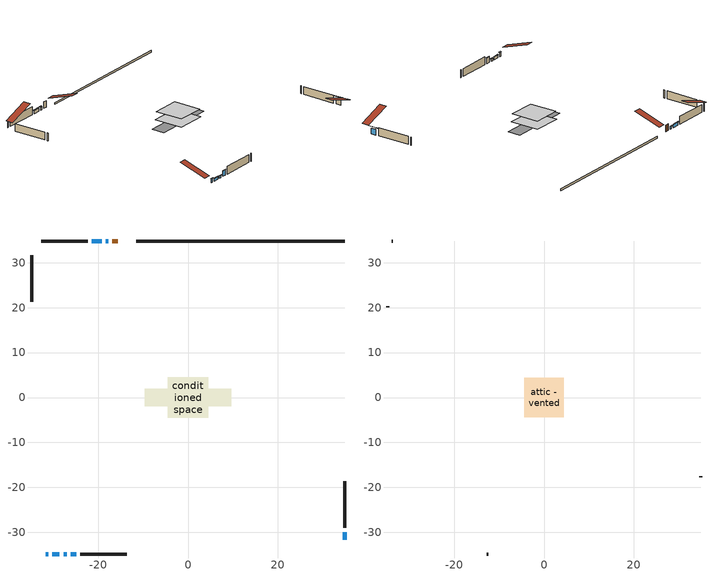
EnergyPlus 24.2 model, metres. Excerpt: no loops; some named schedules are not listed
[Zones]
conditioned space
 floor adiabatic (Floor2 construction): -4.36,-4.36 -4.36,4.36 4.36,4.36 4.36,-4.36 z0.61
 floor adiabatic (AdiabaticFloorConstruction): -4.56,-4.56 -4.56,4.56 4.56,4.56 4.56,-4.56 z0.61
 floor foundation (Slab1 construction): -9.6,-1.98 -9.6,1.98 9.6,1.98 9.6,-1.98 z0
 wall outside (AdiabaticWallConstruction 1): -15.62,34.82 -16.81,34.82 z0.61:2.64
 wall outside (AdiabaticWallConstruction): -17.74,34.82 -18.25,34.82 z0.61:1.47; -31.64,-34.82 -31.1,-34.82 z0.61:1.81; 34.82,-31.64 34.82,-29.96 z0.61:2.34; -19.18,34.82 -21.42,34.82 z0.61:1.58; -30.18,-34.82 -28.6,-34.82 z0.61:1.4; -27.68,-34.82 -27.01,-34.82 z0.61:1.27; -26.08,-34.82 -24.92,-34.82 z0.61:2.29
 wall outside (Wall1 construction): -22.34,34.82 -32.7,34.82 / -23.99,-34.82 -13.63,-34.82 / -34.82,31.64 -34.82,21.28 / 34.82,-29.03 34.82,-18.68 z0.61:3.05
 wall foundation (FoundationWall1 construction): 34.82,34.82 -11.51,34.82 z0:0.61
 window (WindowConstruction 5): -17.74,34.82 -18.25,34.82 z0.61:1.47
 window (WindowConstruction 6): -31.64,-34.82 -31.11,-34.82 z0.61:1.8
 window (WindowConstruction): 34.82,-31.64 34.82,-29.96 z0.61:2.34
 window (WindowConstruction 1): -19.18,34.82 -21.41,34.82 z0.61:1.58
 window (WindowConstruction 2): -30.18,-34.82 -28.6,-34.82 z0.61:1.4
 window (WindowConstruction 3): -27.67,-34.82 -27.01,-34.82 z0.61:1.27
 window (WindowConstruction 4): -26.08,-34.82 -24.92,-34.82 z0.61:2.29
 door (Door): -15.62,34.82 -16.81,34.82 z0.61:2.64
 ceiling adiabatic (AdiabaticFloorConstruction): 4.56,-4.56 4.56,4.56 -4.56,4.56 -4.56,-4.56 z0.61
attic - vented
 floor to conditioned space (Floor1 construction Reversed): -4.4,-4.4 -4.4,4.4 4.4,4.4 4.4,-4.4 z3.05
 wall outside (Wall2 construction): -33.63,34.82 -33.9,34.82 / -12.7,-34.82 -12.43,-34.82 / -34.82,20.36 -34.82,20.09 / 34.82,-17.75 34.82,-17.48 z0.61:3.05
 roof outside (Roof1 construction): -14.69,34.82,3.05 -14.69,26.26,5.9 -12.44,26.26,5.9 -12.44,34.82,3.05; -32.57,-34.82,3.05 -32.57,-26.26,5.9 -34.82,-26.26,5.9 -34.82,-34.82,3.05; -34.82,32.57,3.05 -26.26,32.57,5.9 -26.26,34.82,5.9 -34.82,34.82,3.05; 34.82,-32.57,3.05 26.26,-32.57,5.9 26.26,-34.82,5.9 34.82,-34.82,3.05
shading: -18.4,34.82 -17.59,34.82 -17.59,35.12 -18.4,35.12 z1.62; -30.96,-34.82 -31.79,-34.82 -31.79,-35.12 -30.96,-35.12 z1.95; 34.82,-29.35 34.82,-32.25 34.97,-32.25 34.97,-29.35 z2.95; -21.56,34.82 -19.03,34.82 -19.03,34.97 -21.56,34.97 z1.73; -28.45,-34.82 -30.33,-34.82 -30.33,-34.97 -28.45,-34.97 z1.55; -26.86,-34.82 -27.82,-34.82 -27.82,-34.97 -26.86,-34.97 z1.42; -24.77,-34.82 -26.23,-34.82 -26.23,-34.97 -24.77,-34.97 z2.44
[Building]
Building 1: Terrain=Suburbs
[Site:Location]
Bathurst AP_NB: Latitude {deg}=47.63; Longitude {deg}=-65.74; Time Zone {hr}=-4; Elevation {m}=59; Keep Site Location Information=Yes
[Site:GroundTemperature:Shallow]
0.0375368, -2.14911, -2.32423, -1.28655, 2.87914, 7.02543, 10.62, 12.8971, 13.0906, 11.2385, 7.7356, 3.71651
[Site:WaterMainsTemperature]
Calculation Method=Schedule; Temperature Schedule=mains temperature schedule
[Material] Roughness=Rough; Thermal Absorptance=0.9
Name | Thickness {m} | Conductivity {W/m-K} | Density {kg/m3} | Specific Heat {J/kg-K} | Solar Absorptance | Visible Absorptance
asphalt or fiberglass shingles | 0.00635 | 0.162714 | 1121.4 | 1465.45 | 0.4 | 0.4
ceiling loosefill ins | 0.0846667 | 0.0480833 | 16.02 | 1046.75 | 0.7 | 0.7
ceiling stud and cavity | 0.1397 | 0.0891429 | 65.682 | 1177.47 | 0.7 | 0.7
concrete 4.0 in. | 0.1016 | 1.803125 | 2242.8 | 837.4 | 0.7 | 0.7
concrete 8.0 in. | 0.2032 | 1.803125 | 2242.8 | 837.4 | 0.7 | 0.7
door material | 0.04445 | 0.053851 | 512.64 | 1214.23 | 0.7 | 0.7
exterior vertical ins | 0.00202101 | 0.029427 | 32.04 | 1214.23 | 0.7 | 0.7
floor covering | 0.0127 | 9.015625 | 54.468 | 1339.84 | 0.6 | 0.6
floor covering 1 | 0.0127 | 0.0433444 | 54.468 | 1339.84 | 0.6 | 0.6
floor rigid ins; wall rigid ins 1 | 0.512978 | 0.029427 | 32.04 | 1214.23 | 0.7 | 0.7
floor stud and cavity | 0.0889 | 0.221242 | 50.32683 | 1063.81 | 0.7 | 0.7
floor stud and cavity 1 | 0.1397 | 1.75129 | 37.0049 | 1207.88 | 0.7 | 0.7
furniture material conditioned space 1 | 0.1524 | 0.115458 | 640.8 | 1214.23 | 0.6 | 0.6
gypsum board | 0.0127 | 0.160291 | 801 | 837.4 | 0.6 | 0.6
gypsum board 1 | 0.0127 | 0.160291 | 801 | 837.4 | 0.7 | 0.7
osb sheathing 0.5 in. | 0.0127 | 0.115458 | 512.64 | 1214.23 | 0.7 | 0.7
osb sheathing 0.75 in. | 0.01905 | 0.115458 | 512.64 | 1214.23 | 0.7 | 0.7
wall rigid ins | 0.051816 | 0.029427 | 32.04 | 1214.23 | 0.7 | 0.7
wall stud and cavity | 0.1397 | 0.212138 | 139.0536 | 1170.24 | 0.7 | 0.7
wall stud and cavity 1 | 0.0889 | 6.9971 | 50.32683 | 1063.81 | 0.6 | 0.6
wall stud and cavity 2 | 0.0889 | 0.380278 | 52.3479 | 1209.89 | 0.7 | 0.7
wall stud and cavity 3 | 0.0889 | 0.391764 | 83.0341 | 1211.67 | 0.7 | 0.7
wood siding | 0.0254 | 0.102417 | 544.68 | 1172.36 | 0.4 | 0.4
wood siding 1 | 0.00254 | 0.102417 | 544.68 | 1172.36 | 0.4 | 0.4
wood siding 2; wood siding 3 | 0.0254 | 0.102417 | 544.68 | 1172.36 | 0.7 | 0.7
[WindowMaterial:SimpleGlazingSystem]
Name | U-Factor {W/m2-K} | Solar Heat Gain Coefficient
WindowMaterial | 3.29721 | 0.69
WindowMaterial 1 | 3.30346 | 0.65
WindowMaterial 2 | 3.30573 | 0.62
WindowMaterial 3 | 3.30573 | 0.59
WindowMaterial 4 | 3.30005 | 0.68
WindowMaterial 5 | 6.802244 | 0.72
WindowMaterial 6 | 6.742625 | 0.74
[Construction]
AdiabaticFloorConstruction: floor stud and cavity 1, floor rigid ins, osb sheathing 0.75 in., floor covering 1
AdiabaticWallConstruction: wood siding 2, wall rigid ins 1, wall stud and cavity 2, gypsum board
AdiabaticWallConstruction 1: wood siding 3, wall rigid ins 1, wall stud and cavity 2, gypsum board
Door: door material
Floor1 construction Reversed: gypsum board, ceiling stud and cavity, ceiling loosefill ins
Floor2 construction: floor stud and cavity, floor covering
FoundationWall1 construction: concrete 8.0 in., gypsum board 1
furniture construction conditioned space 1: furniture material conditioned space 1
PartitionWallConstruction: gypsum board, wall stud and cavity 3, gypsum board
Roof1 construction: asphalt or fiberglass shingles
Slab1 construction: concrete 4.0 in.
Wall1 construction: wood siding, wall rigid ins, osb sheathing 0.5 in., wall stud and cavity, gypsum board
Wall2 construction: wood siding 1, wall stud and cavity 1
WindowConstruction: WindowMaterial
WindowConstruction 1: WindowMaterial 1
WindowConstruction 2: WindowMaterial 2
WindowConstruction 3: WindowMaterial 3
WindowConstruction 4: WindowMaterial 4
WindowConstruction 5: WindowMaterial 5
WindowConstruction 6: WindowMaterial 6
[Zone] Multiplier=1; Part of Total Floor Area=Yes
Name | Volume {m3}
attic - vented | 35.7985
conditioned space | 174.5
[Space]
Name | Zone | Volume {m3}
attic - vented 1 | attic - vented | 35.7985
conditioned space 1 | conditioned space | 174.5
[ZoneInfiltration:EffectiveLeakageArea]
infil attic - vented 1: Zone or Space=attic - vented 1; Schedule=Always On Discrete; Effective Air Leakage Area {cm2}=3090.8; Stack Coefficient=0.00036802; Wind Coefficient=1.29615e-05
[ZoneMixing]
whole house fan mix: Zone or Space=attic - vented; Schedule=Always On Continuous; Design Flow Rate Calculation Method=Flow/Zone; Design Flow Rate {m3/s}=0; Source Zone or Space=conditioned space
[SurfaceProperty:ExposedFoundationPerimeter]
Slab1: Exposed Perimeter Calculation Method=TotalExposedPerimeter; Total Exposed Perimeter {m}=46.331
[InternalMass] Zone or ZoneList=conditioned space; Space or SpaceList=conditioned space 1
Name | Construction | Surface Area {m2}
furniture mass conditioned space 1 | furniture construction conditioned space 1 | 94.1521
partition wall mass | PartitionWallConstruction | 159.29
[Lights]
interior lighting: Zone or ZoneList or Space or SpaceList=conditioned space 1; Schedule=interior lighting schedule; Design Level Calculation Method=LightingLevel; Lighting Level {W}=343.2; Return Air Fraction=0; Fraction Radiant=0.6; Fraction Visible=0.2; Fraction Replaceable=1
[People]
occupants: Zone or ZoneList or Space or SpaceList=conditioned space 1; Number of People Schedule=occupants schedule; Number of People Calculation Method=People; Number of People=3; Fraction Radiant=0.314171; Sensible Heat Fraction=0.56303; Activity Level Schedule=occupants activity schedule; Carbon Dioxide Generation Rate {m3/s-W}=0; Enable ASHRAE 55 Comfort Warnings=No; Mean Radiant Temperature Calculation Type=EnclosureAveraged
[ElectricEquipment] Zone or ZoneList or Space or SpaceList=conditioned space 1; Design Level Calculation Method=EquipmentLevel
Name | Schedule | Design Level {W} | Fraction Latent | Fraction Radiant | Fraction Lost
clothes dryer | clothes dryer schedule | 140.772 | 0.015 | 0.081 | 0.85
clothes washer | clothes washer schedule | 32.1985 | 0.03 | 0.162 | 0.7
cooking range | cooking range schedule | 215.147 | 0.08 | 0.432 | 0.2
dishwasher | dishwasher schedule | 66.8632 | 0.3 | 0.18 | 0.4
fridge | fridge schedule | 72.9452 | 0 | 0.6 | 0
mech vent house fan | mech vent house fan schedule | 0 | 0 | 0 | 1
mech vent house fan cfis | mech vent house fan cfis schedule | 0 | 0 | 0 | 0
misc plug loads | misc plug loads schedule | 494.7 | 0.045 | 0.513 | 0.1
whole house fan | Always On Discrete | 0 | 0 | 0 | 1
[OtherEquipment] Zone or ZoneList or Space or SpaceList=conditioned space 1; Design Level Calculation Method=EquipmentLevel
Name | Fuel Type | Schedule | Design Level {W} | Fraction Latent | Fraction Radiant | Fraction Lost
clothes dryer 1 | Electricity | clothes dryer schedule | 0 | 0.015 | 0.081 | 0.85
cooking range 1 | Electricity | cooking range schedule | 0 | 0.08 | 0.432 | 0.2
general water use latent | None | general water use schedule | 62.594 | 1 | 0 | 0
general water use sensible | None | general water use schedule | -61.6891 | 0 | 0.6 | 0
mech vent house fan latent load | None | Always On Discrete | 0 | 1 | 0 | 0
mech vent house fan sensible load | None | Always On Discrete | 0 | 0 | 0 | 0
water heater energy adjustment1 | Electricity | Always On Discrete | 0.01 | 0 | 0 | 1
[ZoneInfiltration:DesignFlowRate] Zone or ZoneList or Space or SpaceList=conditioned space 1; Schedule=Always On Discrete; Design Flow Rate Calculation Method=Flow/Zone; Design Flow Rate {m3/s}=0
infil flow; natural vent flow; whole house fan flow
[ZoneControl:Thermostat]
conditioned space Thermostat: Zone or ZoneList=conditioned space; Control Type Schedule=conditioned space Thermostat Schedule; Control 1=conditioned space temperature setpoint; Temperature Difference Between Cutout And Setpoint {deltaC}=0
[ZoneHVAC:Baseboard:Convective:Electric]
electric baseboard: Availability Schedule=Always On Discrete; Heating Design Capacity {W}=13121.1; Efficiency=1
[Zone equipment]
conditioned space: electric baseboard
[Foundation:Kiva]
Foundation Kiva 1: Initial Indoor Air Temperature {C}=18; Wall Height Above Grade {m}=0.609996; Wall Depth Below Slab {m}=0.2032; Custom Block Material Name 1=exterior vertical ins; Custom Block Depth 1 {m}=0.609996; Custom Block X Position 1 {m}=0.2159; Custom Block Z Position 1 {m}=0
[Foundation:Kiva:Settings]
Soil Conductivity {W/m-K}=0.849921; Soil Density {kg/m3}=1842.3; Soil Specific Heat {J/kg-K}=418.7; Ground Solar Absorptivity=0.9; Ground Thermal Absorptivity=0.9; Ground Surface Roughness {m}=0.03; Far-Field Width {m}=40; Deep-Ground Boundary Condition=ZeroFlux; Deep-Ground Depth {m}=40; Minimum Cell Dimension {m}=0.2; Maximum Cell Growth Coefficient=3; Simulation Timestep=Timestep
[Exterior:Lights]
exterior lighting: Schedule=exterior lighting schedule; Design Level {W}=75.6
[EnergyManagementSystem:GlobalVariable]
infil_program_Qfan
infil_program_Qinf
natural_vent_program_Qnv
natural_vent_program_Qwhf
[EnergyManagementSystem:Sensor]
Name | Output:Variable or Output:Meter Index Key | Output:Variable or Output:Meter
airflow_gain | infil flow | Infiltration Sensible Heat Gain Energy
airflow_gain_1 | natural vent flow | Infiltration Sensible Heat Gain Energy
airflow_gain_2 | whole house fan flow | Infiltration Sensible Heat Gain Energy
airflow_loss | infil flow | Infiltration Sensible Heat Loss Energy
airflow_loss_1 | natural vent flow | Infiltration Sensible Heat Loss Energy
airflow_loss_2 | whole house fan flow | Infiltration Sensible Heat Loss Energy
clg_load_cond |  | Cooling:EnergyTransfer:Zone:CONDITIONED SPACE
clg_sp_s; clg_sp_s_1 | cooling setpoint | Schedule Value
clothes_dryer_exhaust_0_sch_s | clothes dryer exhaust 0 schedule | Schedule Value
conditioned_space_clg_unmet_s | conditioned space | Zone Cooling Setpoint Not Met Time
conditioned_space_htg_unmet_s | conditioned space | Zone Heating Setpoint Not Met Time
cool_season | cooling season schedule | Schedule Value
fridge_tin_s; tin_s; tin_s_1 | conditioned space | Zone Mean Air Temperature
htg_load_cond |  | Heating:EnergyTransfer:Zone:CONDITIONED SPACE
htg_sp_s; htg_sp_s_1 | heating setpoint | Schedule Value
ig_ee_conv | clothes dryer | Electric Equipment Convective Heating Energy
ig_ee_conv_2 | cooking range | Electric Equipment Convective Heating Energy
ig_ee_conv_4 | fridge | Electric Equipment Convective Heating Energy
ig_ee_conv_5 | misc plug loads | Electric Equipment Convective Heating Energy
ig_ee_conv_6 | whole house fan | Electric Equipment Convective Heating Energy
ig_ee_rad | clothes dryer | Electric Equipment Radiant Heating Energy
ig_ee_rad_2 | cooking range | Electric Equipment Radiant Heating Energy
ig_ee_rad_4 | fridge | Electric Equipment Radiant Heating Energy
ig_ee_rad_5 | misc plug loads | Electric Equipment Radiant Heating Energy
ig_ee_rad_6 | whole house fan | Electric Equipment Radiant Heating Energy
ig_lgt_conv | interior lighting | Lights Convective Heating Energy
ig_lgt_rad | interior lighting | Lights Radiant Heating Energy
ig_lgt_vis | interior lighting | Lights Visible Radiation Heating Energy
ig_oe_conv | clothes dryer 1 | Other Equipment Convective Heating Energy
ig_oe_conv_1 | cooking range 1 | Other Equipment Convective Heating Energy
ig_oe_conv_2 | general water use latent | Other Equipment Convective Heating Energy
ig_oe_conv_3 | general water use sensible | Other Equipment Convective Heating Energy
ig_oe_conv_4 | water heater energy adjustment1 | Other Equipment Convective Heating Energy
ig_oe_rad | clothes dryer 1 | Other Equipment Radiant Heating Energy
ig_oe_rad_1 | cooking range 1 | Other Equipment Radiant Heating Energy
ig_oe_rad_2 | general water use latent | Other Equipment Radiant Heating Energy
ig_oe_rad_3 | general water use sensible | Other Equipment Radiant Heating Energy
ig_oe_rad_4 | water heater energy adjustment1 | Other Equipment Radiant Heating Energy
ig_ppl_conv | occupants | People Convective Heating Energy
ig_ppl_rad | occupants | People Radiant Heating Energy
im_conv | furniture mass conditioned space 1 | Surface Inside Face Convection Heat Gain Energy
im_conv_1 | partition wall mass | Surface Inside Face Convection Heat Gain Energy
im_ig | furniture mass conditioned space 1 | Surface Inside Face Internal Gains Radiation Heat Gain Energy
im_ig_1 | partition wall mass | Surface Inside Face Internal Gains Radiation Heat Gain Energy
im_lgt | furniture mass conditioned space 1 | Surface Inside Face Lights Radiation Heat Gain Energy
im_lgt_1 | partition wall mass | Surface Inside Face Lights Radiation Heat Gain Energy
im_sol | furniture mass conditioned space 1 | Surface Inside Face Solar Radiation Heat Gain Energy
im_sol_1 | partition wall mass | Surface Inside Face Solar Radiation Heat Gain Energy
im_surf | furniture mass conditioned space 1 | Surface Inside Face Net Surface Thermal Radiation Heat Gain Energy
im_surf_1 | partition wall mass | Surface Inside Face Net Surface Thermal Radiation Heat Gain Energy
mv_conv | mech vent house fan | Electric Equipment Convective Heating Energy
mv_conv_1 | mech vent house fan cfis | Electric Equipment Convective Heating Energy
mv_conv_2 | mech vent house fan latent load | Other Equipment Convective Heating Energy
mv_conv_3 | mech vent house fan sensible load | Other Equipment Convective Heating Energy
mv_rad | mech vent house fan | Electric Equipment Radiant Heating Energy
mv_rad_1 | mech vent house fan cfis | Electric Equipment Radiant Heating Energy
mv_rad_2 | mech vent house fan latent load | Other Equipment Radiant Heating Energy
mv_rad_3 | mech vent house fan sensible load | Other Equipment Radiant Heating Energy
natural_vent_s | natural vent schedule | Schedule Value
out_pb_s |  | Site Outdoor Air Barometric Pressure
out_wt_s |  | Site Outdoor Air Humidity Ratio
site_vw_s |  | Site Wind Speed
ss_back_out | Window1 | Surface Window Shortwave from Zone Back Out Window Heat Transfer Rate
ss_back_out_1 | Window2 | Surface Window Shortwave from Zone Back Out Window Heat Transfer Rate
ss_back_out_2 | Window3 | Surface Window Shortwave from Zone Back Out Window Heat Transfer Rate
ss_back_out_3 | Window4 | Surface Window Shortwave from Zone Back Out Window Heat Transfer Rate
ss_back_out_4 | Window6 | Surface Window Shortwave from Zone Back Out Window Heat Transfer Rate
ss_back_out_5 | Window8 | Surface Window Shortwave from Zone Back Out Window Heat Transfer Rate
ss_back_out_6 | Window9 | Surface Window Shortwave from Zone Back Out Window Heat Transfer Rate
ss_conv | Door1 | Surface Inside Face Convection Heat Gain Energy
ss_conv_1 | Window1 | Surface Inside Face Convection Heat Gain Energy
ss_conv_2 | Window2 | Surface Inside Face Convection Heat Gain Energy
ss_conv_3 | Window3 | Surface Inside Face Convection Heat Gain Energy
ss_conv_4 | Window4 | Surface Inside Face Convection Heat Gain Energy
ss_conv_5 | Window6 | Surface Inside Face Convection Heat Gain Energy
ss_conv_6 | Window8 | Surface Inside Face Convection Heat Gain Energy
ss_conv_7 | Window9 | Surface Inside Face Convection Heat Gain Energy
ss_ig | Door1 | Surface Inside Face Internal Gains Radiation Heat Gain Energy
ss_ig_1 | Window1 | Surface Inside Face Internal Gains Radiation Heat Gain Energy
ss_ig_2 | Window2 | Surface Inside Face Internal Gains Radiation Heat Gain Energy
ss_ig_3 | Window3 | Surface Inside Face Internal Gains Radiation Heat Gain Energy
ss_ig_4 | Window4 | Surface Inside Face Internal Gains Radiation Heat Gain Energy
ss_ig_5 | Window6 | Surface Inside Face Internal Gains Radiation Heat Gain Energy
ss_ig_6 | Window8 | Surface Inside Face Internal Gains Radiation Heat Gain Energy
ss_ig_7 | Window9 | Surface Inside Face Internal Gains Radiation Heat Gain Energy
ss_lgt | Door1 | Surface Inside Face Lights Radiation Heat Gain Energy
ss_sol | Door1 | Surface Inside Face Solar Radiation Heat Gain Energy
ss_surf | Door1 | Surface Inside Face Net Surface Thermal Radiation Heat Gain Energy
ss_surf_1 | Window1 | Surface Inside Face Net Surface Thermal Radiation Heat Gain Energy
ss_surf_2 | Window2 | Surface Inside Face Net Surface Thermal Radiation Heat Gain Energy
ss_surf_3 | Window3 | Surface Inside Face Net Surface Thermal Radiation Heat Gain Energy
ss_surf_4 | Window4 | Surface Inside Face Net Surface Thermal Radiation Heat Gain Energy
ss_surf_5 | Window6 | Surface Inside Face Net Surface Thermal Radiation Heat Gain Energy
ss_surf_6 | Window8 | Surface Inside Face Net Surface Thermal Radiation Heat Gain Energy
ss_surf_7 | Window9 | Surface Inside Face Net Surface Thermal Radiation Heat Gain Energy
ss_trans_in | Window1 | Surface Window Transmitted Solar Radiation Rate
ss_trans_in_1 | Window2 | Surface Window Transmitted Solar Radiation Rate
ss_trans_in_2 | Window3 | Surface Window Transmitted Solar Radiation Rate
ss_trans_in_3 | Window4 | Surface Window Transmitted Solar Radiation Rate
ss_trans_in_4 | Window6 | Surface Window Transmitted Solar Radiation Rate
ss_trans_in_5 | Window8 | Surface Window Transmitted Solar Radiation Rate
ss_trans_in_6 | Window9 | Surface Window Transmitted Solar Radiation Rate
ss_trans_out | Window1 | Surface Inside Face Initial Transmitted Diffuse Transmitted Out Window Solar Radiation Rate
ss_trans_out_1 | Window2 | Surface Inside Face Initial Transmitted Diffuse Transmitted Out Window Solar Radiation Rate
ss_trans_out_2 | Window3 | Surface Inside Face Initial Transmitted Diffuse Transmitted Out Window Solar Radiation Rate
ss_trans_out_3 | Window4 | Surface Inside Face Initial Transmitted Diffuse Transmitted Out Window Solar Radiation Rate
ss_trans_out_4 | Window6 | Surface Inside Face Initial Transmitted Diffuse Transmitted Out Window Solar Radiation Rate
ss_trans_out_5 | Window8 | Surface Inside Face Initial Transmitted Diffuse Transmitted Out Window Solar Radiation Rate
ss_trans_out_6 | Window9 | Surface Inside Face Initial Transmitted Diffuse Transmitted Out Window Solar Radiation Rate
s_conv | Floor1 | Surface Inside Face Convection Heat Gain Energy
s_conv_1 | Floor2 | Surface Inside Face Convection Heat Gain Energy
s_conv_2 | FoundationWall1 | Surface Inside Face Convection Heat Gain Energy
s_conv_3 | inferred conditioned ceiling | Surface Inside Face Convection Heat Gain Energy
s_conv_4 | inferred conditioned floor | Surface Inside Face Convection Heat Gain Energy
s_conv_5 | Slab1 | Surface Inside Face Convection Heat Gain Energy
s_conv_6 | Wall1:0 | Surface Inside Face Convection Heat Gain Energy
s_conv_7 | Wall1:180 | Surface Inside Face Convection Heat Gain Energy
s_conv_8 | Wall1:270 | Surface Inside Face Convection Heat Gain Energy
s_conv_9 | Wall1:90 | Surface Inside Face Convection Heat Gain Energy
s_ig | Floor1 | Surface Inside Face Internal Gains Radiation Heat Gain Energy
s_ig_1 | Floor2 | Surface Inside Face Internal Gains Radiation Heat Gain Energy
s_ig_2 | FoundationWall1 | Surface Inside Face Internal Gains Radiation Heat Gain Energy
s_ig_3 | inferred conditioned ceiling | Surface Inside Face Internal Gains Radiation Heat Gain Energy
s_ig_4 | inferred conditioned floor | Surface Inside Face Internal Gains Radiation Heat Gain Energy
s_ig_5 | Slab1 | Surface Inside Face Internal Gains Radiation Heat Gain Energy
s_ig_6 | Wall1:0 | Surface Inside Face Internal Gains Radiation Heat Gain Energy
s_ig_7 | Wall1:180 | Surface Inside Face Internal Gains Radiation Heat Gain Energy
s_ig_8 | Wall1:270 | Surface Inside Face Internal Gains Radiation Heat Gain Energy
s_ig_9 | Wall1:90 | Surface Inside Face Internal Gains Radiation Heat Gain Energy
s_lgt | Floor1 | Surface Inside Face Lights Radiation Heat Gain Energy
s_lgt_1 | Floor2 | Surface Inside Face Lights Radiation Heat Gain Energy
s_lgt_2 | FoundationWall1 | Surface Inside Face Lights Radiation Heat Gain Energy
s_lgt_3 | inferred conditioned ceiling | Surface Inside Face Lights Radiation Heat Gain Energy
s_lgt_4 | inferred conditioned floor | Surface Inside Face Lights Radiation Heat Gain Energy
s_lgt_5 | Slab1 | Surface Inside Face Lights Radiation Heat Gain Energy
s_lgt_6 | Wall1:0 | Surface Inside Face Lights Radiation Heat Gain Energy
s_lgt_7 | Wall1:180 | Surface Inside Face Lights Radiation Heat Gain Energy
s_lgt_8 | Wall1:270 | Surface Inside Face Lights Radiation Heat Gain Energy
s_lgt_9 | Wall1:90 | Surface Inside Face Lights Radiation Heat Gain Energy
s_sol | Floor1 | Surface Inside Face Solar Radiation Heat Gain Energy
s_sol_1 | Floor2 | Surface Inside Face Solar Radiation Heat Gain Energy
s_sol_2 | FoundationWall1 | Surface Inside Face Solar Radiation Heat Gain Energy
s_sol_3 | inferred conditioned ceiling | Surface Inside Face Solar Radiation Heat Gain Energy
s_sol_4 | inferred conditioned floor | Surface Inside Face Solar Radiation Heat Gain Energy
s_sol_5 | Slab1 | Surface Inside Face Solar Radiation Heat Gain Energy
s_sol_6 | Wall1:0 | Surface Inside Face Solar Radiation Heat Gain Energy
s_sol_7 | Wall1:180 | Surface Inside Face Solar Radiation Heat Gain Energy
s_sol_8 | Wall1:270 | Surface Inside Face Solar Radiation Heat Gain Energy
s_sol_9 | Wall1:90 | Surface Inside Face Solar Radiation Heat Gain Energy
s_surf | Floor1 | Surface Inside Face Net Surface Thermal Radiation Heat Gain Energy
s_surf_1 | Floor2 | Surface Inside Face Net Surface Thermal Radiation Heat Gain Energy
s_surf_2 | FoundationWall1 | Surface Inside Face Net Surface Thermal Radiation Heat Gain Energy
s_surf_3 | inferred conditioned ceiling | Surface Inside Face Net Surface Thermal Radiation Heat Gain Energy
s_surf_4 | inferred conditioned floor | Surface Inside Face Net Surface Thermal Radiation Heat Gain Energy
s_surf_5 | Slab1 | Surface Inside Face Net Surface Thermal Radiation Heat Gain Energy
s_surf_6 | Wall1:0 | Surface Inside Face Net Surface Thermal Radiation Heat Gain Energy
s_surf_7 | Wall1:180 | Surface Inside Face Net Surface Thermal Radiation Heat Gain Energy
s_surf_8 | Wall1:270 | Surface Inside Face Net Surface Thermal Radiation Heat Gain Energy
s_surf_9 | Wall1:90 | Surface Inside Face Net Surface Thermal Radiation Heat Gain Energy
tout_s | conditioned space | Zone Outdoor Air Drybulb Temperature
win_s | conditioned space | Zone Air Humidity Ratio
[EnergyManagementSystem:Actuator]
Name | Actuated Component Unique | Actuated Component Type | Actuated Component Control Type
fridge_schedule_act | fridge schedule | Schedule:Constant | Schedule Value
infil_flow_act | infil flow | Zone Infiltration | Air Exchange Flow Rate
mech_vent_house_fan_cfis_act | mech vent house fan cfis | ElectricEquipment | Electricity Rate
mech_vent_house_fan_latent_load_act | mech vent house fan latent load | OtherEquipment | Power Level
mech_vent_house_fan_sensible_load_act | mech vent house fan sensible load | OtherEquipment | Power Level
natural_vent_flow_act | natural vent flow | Zone Infiltration | Air Exchange Flow Rate
water_heater_ec_adj_act | water heater energy adjustment1 | OtherEquipment | Power Level
whole_house_fan_act | whole house fan | ElectricEquipment | Electricity Rate
whole_house_fan_flow_act | whole house fan flow | Zone Infiltration | Air Exchange Flow Rate
whole_house_fan_mix_act | whole house fan mix | ZoneMixing | Air Exchange Flow Rate
